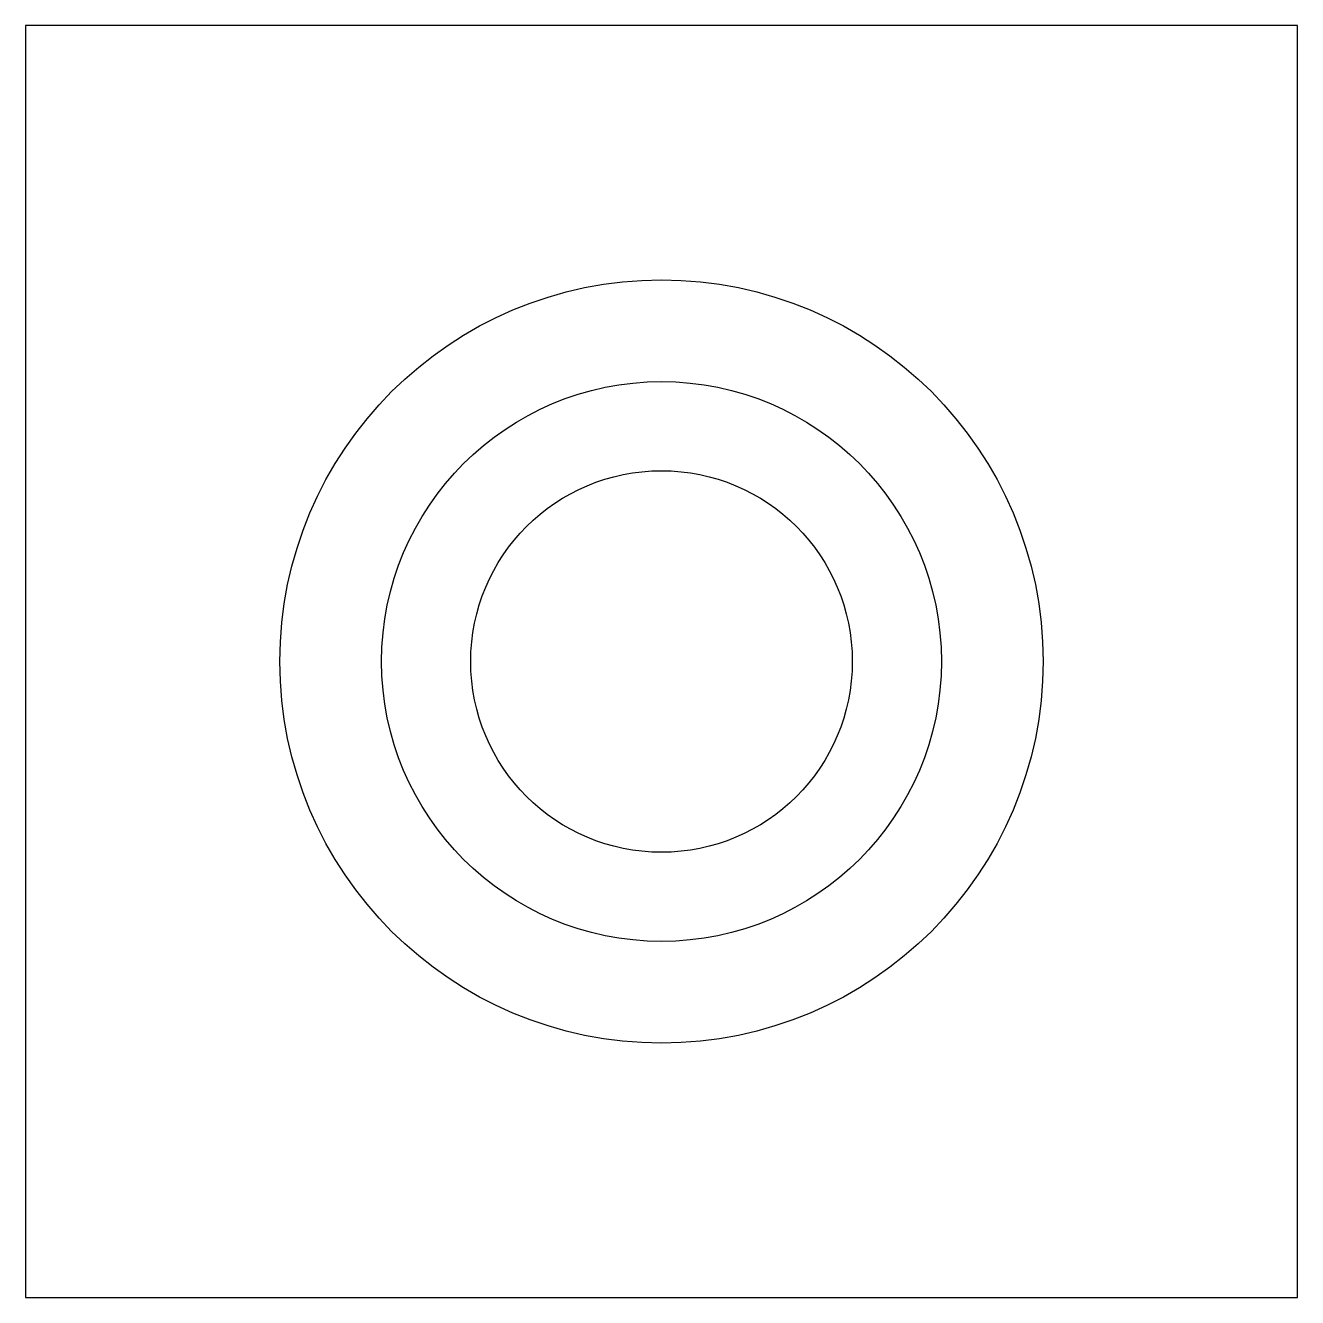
# Model space of a CAD drawing. Header units: millimetres. Extents: x -50 to 50, y -50 to 50.
import ezdxf

# ---------------------------------------------------------------- set-up
doc = ezdxf.new("R2010")
doc.units = ezdxf.units.MM
for name, color, linetype in [('A_TOP_COUNTERBORE_Z-6', 2, 'CONTINUOUS'), ('B_BEARING_SEAT_Z-20', 3, 'CONTINUOUS'), ('BLANK', 1, 'CONTINUOUS'), ('C_BOTTOM_BORE_Z-32', 4, 'CONTINUOUS')]:
    doc.layers.add(name, color=color, linetype=linetype)

msp = doc.modelspace()

# ---------------------------------------------------------------- linework, layer by layer
at = {"layer": 'A_TOP_COUNTERBORE_Z-6'}
msp.add_circle((0, 0), 30, dxfattribs=at)
at = {"layer": 'B_BEARING_SEAT_Z-20'}
msp.add_circle((0, 0), 22, dxfattribs=at)
at = {"layer": 'BLANK'}
for p, q in [((50, 50), (-50, 50)), ((-50, 50), (-50, -50)), ((50, -50), (50, 50)), ((-50, -50), (50, -50))]:
    msp.add_line(p, q, dxfattribs=at)
at = {"layer": 'C_BOTTOM_BORE_Z-32'}
msp.add_circle((0, 0), 15, dxfattribs=at)

doc.saveas('drawing.dxf')
